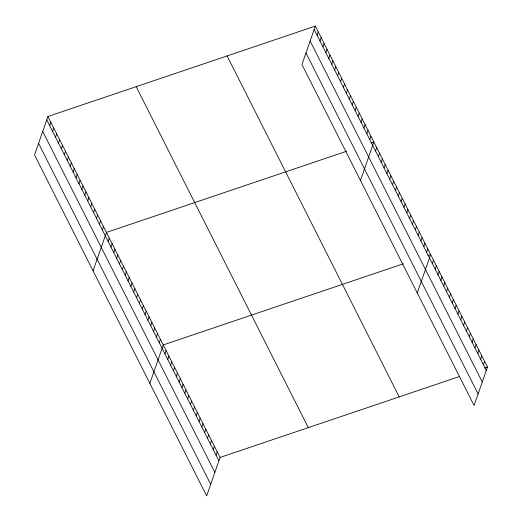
<?xml version="1.0" encoding="UTF-8"?>
<svg xmlns="http://www.w3.org/2000/svg" width="522" height="522" viewBox="0 0 522 522"><rect width="100%" height="100%" fill="white"/><g stroke="black" fill="none" stroke-linecap="round" stroke-linejoin="round"><path stroke-width="0.78" d="M47.926 116.491L34.543 154.936L206.666 495.9L220.056 457.455L47.926 116.491L315.334 26.1L487.457 367.064L474.074 405.509L301.944 64.545L315.334 26.1M49.688 125.639L50.856 122.285M52.611 131.44L53.779 128.079M55.541 137.234L56.709 133.88M58.464 143.028L59.632 139.674M61.394 148.829L62.562 145.468M64.317 154.623L65.485 151.269M67.247 160.417L68.415 157.063M70.17 166.218L71.338 162.857M73.093 172.012L74.261 168.658M76.023 177.806L77.191 174.452M78.946 183.607L80.114 180.247M81.876 189.401L83.044 186.047M84.799 195.195L85.967 191.842M87.729 200.996L88.897 197.636M90.652 206.79L91.82 203.436M93.582 212.584L94.75 209.231M96.505 218.385L97.673 215.031M99.434 224.179L100.602 220.826M102.358 229.974L103.526 226.62M93.066 270.859L106.455 232.42L346.543 151.263M108.126 241.399L109.294 238.045M110.964 247.023L112.132 243.67M113.803 252.648L114.97 249.294M116.647 258.279L117.815 254.919M119.486 263.904L120.654 260.55M122.324 269.528L123.492 266.174M125.163 275.153L126.331 271.799M128.007 280.777L129.175 277.423M130.846 286.408L132.014 283.055M133.684 292.033L134.852 288.679M136.523 297.657L137.691 294.304M139.367 303.282L140.535 299.928M142.206 308.913L143.374 305.553M145.044 314.538L146.212 311.184M147.883 320.162L149.051 316.808M150.727 325.787L151.895 322.433M153.566 331.411L154.734 328.057M156.404 337.042L157.572 333.682M159.249 342.667L160.417 339.313M149.866 383.383L163.255 344.938L403.343 263.78M164.926 353.916L166.094 350.562M167.764 359.541L168.932 356.187M170.609 365.172L171.777 361.818M173.448 370.796L174.616 367.442M176.286 376.421L177.454 373.067M179.124 382.045L180.292 378.691M181.969 387.676L183.137 384.316M184.808 393.301L185.976 389.947M187.646 398.925L188.814 395.572M317.089 35.248L318.257 31.894M190.484 404.55L191.652 401.196M320.012 41.049L321.187 37.695M193.329 410.175L194.497 406.821M322.942 46.843L324.11 43.489M196.168 415.806L197.336 412.445M325.865 52.644L327.033 49.283M199.006 421.43L200.174 418.076M328.795 58.438L329.963 55.084M201.844 427.055L203.019 423.701M331.718 64.232L332.886 60.878M204.689 432.679L205.857 429.325M334.648 70.033L335.816 66.672M207.528 438.304L208.696 434.95M337.571 75.827L338.739 72.473M210.366 443.935L211.534 440.581M340.501 81.621L341.669 78.267M213.211 449.559L214.379 446.206M343.424 87.422L344.592 84.062M216.049 455.184L217.217 451.83M346.354 93.216L347.522 89.862M349.277 99.01L350.445 95.656M352.2 104.811L353.374 101.451M355.13 110.605L356.298 107.251M358.053 116.399L359.221 113.046M360.983 122.2L362.151 118.84M363.906 127.994L365.074 124.641M366.836 133.789L368.003 130.435M369.759 139.589L370.927 136.235M360.467 180.475L373.856 142.03L371.051 142.976M375.527 151.008L376.695 147.654M378.365 156.633L379.533 153.279M381.204 162.264L382.378 158.91M384.048 167.888L385.216 164.534M386.887 173.513L388.055 170.159M389.725 179.137L390.893 175.783M392.57 184.768L393.738 181.408M395.408 190.393L396.576 187.039M398.247 196.018L399.415 192.664M401.085 201.642L402.253 198.288M403.93 207.267L405.098 203.913M406.768 212.898L407.936 209.537M409.607 218.522L410.775 215.168M412.445 224.147L413.613 220.793M415.29 229.771L416.458 226.417M418.129 235.396L419.296 232.042M420.967 241.027L422.135 237.673M423.805 246.652L424.98 243.298M426.65 252.276L427.818 248.922M417.267 292.992L430.657 254.547L427.857 255.493M432.327 263.532L433.495 260.171M435.172 269.156L436.34 265.802M438.01 274.781L439.178 271.427M440.849 280.405L442.017 277.051M443.687 286.03L444.855 282.676M446.532 291.661L447.7 288.301M449.37 297.286L450.538 293.932M452.209 302.91L453.377 299.556M455.047 308.535L456.215 305.181M457.892 314.159L459.06 310.805M460.73 319.79L461.898 316.436M463.569 325.415L464.737 322.061M466.407 331.039L467.575 327.685M469.252 336.664L470.42 333.31M472.09 342.295L473.258 338.935M474.929 347.92L476.097 344.566M477.774 353.544L478.942 350.19M480.612 359.169L481.78 355.815M483.45 364.793L484.618 361.439M220.056 457.455L459.445 376.538M484.657 368.017L487.457 367.064M314.166 29.454L486.289 370.424M310.133 41.036L482.256 382M305.977 52.963L478.106 393.934M227.09 55.926L399.219 396.896M136.17 86.659L308.3 427.629M46.758 119.845L218.888 460.809M42.726 131.42L214.855 472.39M38.576 143.354L210.699 484.318"/></g></svg>
